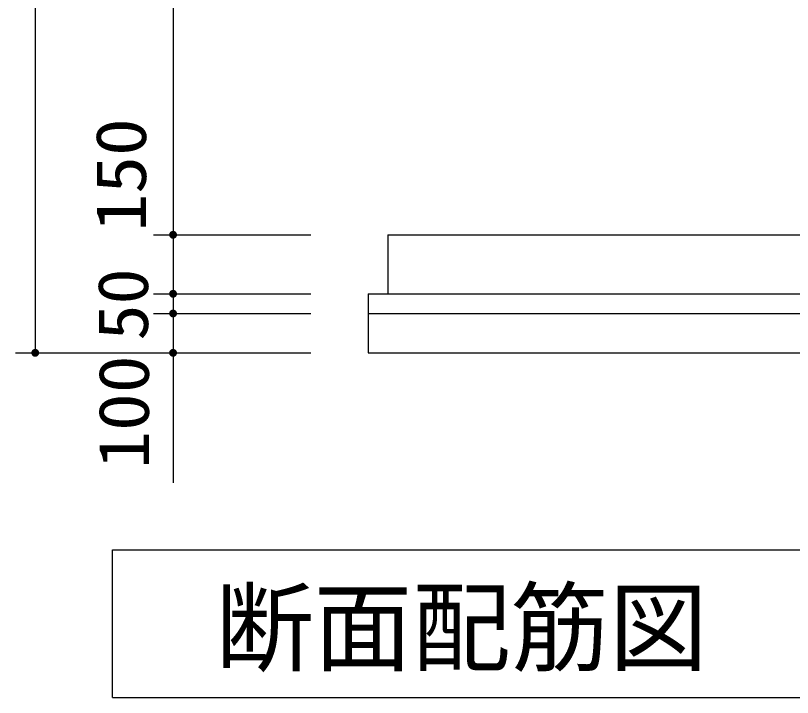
# Model space of a CAD drawing. Units: millimetres, scale not verified. Extents: x -14850 to 14850, y -10500 to 10500.
# Drawn here: x -1311 to 662, y -1992 to -259 of the extents above; entities that cross this region are included whole.
import ezdxf
from ezdxf.enums import TextEntityAlignment as Align

# ---------------------------------------------------------------- set-up
doc = ezdxf.new("R2010")
doc.units = ezdxf.units.MM
doc.header["$LTSCALE"] = 50
for name, color, linetype, lineweight in [('0-1_機器', 2, 'Continuous', 25), ('0-3_水管', 3, 'Continuous', 25), ('0-5_製作', 5, 'Continuous', 25)]:
    doc.layers.add(name, color=color, linetype=linetype, lineweight=lineweight)
doc.styles.add('ＭＳ ゴシック', font='')
doc.styles.get('ＭＳ ゴシック').set_extended_font_data('MS Gothic')

msp = doc.modelspace()

# ---------------------------------------------------------------- linework, layer by layer
at = {"layer": '0-1_機器'}
for p, q in [((-365.85, -815.85), (-365.85, -965.85)), ((-415.85, -965.85), (1884.15, -965.85)), ((-415.85, -1015.85), (1884.15, -1015.85))]:
    msp.add_line(p, q, dxfattribs=at)
for points in [[(-365.85, -815.85), (1834.15, -815.85), (1834.15, -965.85)], [(-415.85, -965.85), (-415.85, -1115.85), (1884.15, -1115.85)]]:
    msp.add_lwpolyline(points, dxfattribs=at)
at = {"layer": '0-3_水管'}
for p, q in [((-1064.55, -1616.57), (2135.45, -1616.57)), ((-1064.55, -1991.57), (-1064.55, -1616.57)), ((-1064.55, -1991.57), (2135.45, -1991.57))]:
    msp.add_line(p, q, dxfattribs=at)
at = {"layer": '0-5_製作', "color": 2}
for p, q in [((-1261.18, 1464.15), (-1261.18, -1115.85)), ((-911.18, 1344.15), (-911.18, -815.85)), ((-961.18, -815.85), (-561.18, -815.85)), ((-911.18, -815.85), (-911.18, -965.85)), ((-961.18, -965.85), (-561.18, -965.85)), ((-911.18, -965.85), (-911.18, -1015.85)), ((-961.18, -1015.85), (-561.18, -1015.85)), ((-911.18, -1015.85), (-911.18, -1115.85)), ((-1311.18, -1115.85), (-561.18, -1115.85)), ((-911.18, -1115.85), (-911.18, -1445.85))]:
    msp.add_line(p, q, dxfattribs=at)
at = {"layer": '0-5_製作'}
for points in [[(-918.02, -808.56), (-911.18, -815.85), (-918.88, -809.48)], [(-917.06, -807.76), (-911.18, -815.85), (-918.02, -808.56)], [(-917.06, -807.76), (-911.18, -805.85), (-911.18, -815.85)], [(-916, -807.09), (-911.18, -805.85), (-917.06, -807.76)], [(-914.86, -806.55), (-911.18, -805.85), (-916, -807.09)], [(-913.66, -806.17), (-911.18, -805.85), (-914.86, -806.55)], [(-912.43, -805.93), (-911.18, -805.85), (-913.66, -806.17)], [(-911.18, -805.85), (-901.18, -815.85), (-911.18, -815.85)], [(-910.55, -805.87), (-901.18, -815.85), (-911.18, -805.85)], [(-909.3, -806.03), (-901.18, -815.85), (-910.55, -805.87)], [(-909.3, -806.03), (-901.26, -814.6), (-901.18, -815.85)], [(-908.09, -806.34), (-901.26, -814.6), (-909.3, -806.03)], [(-908.09, -806.34), (-901.49, -813.37), (-901.26, -814.6)], [(-906.92, -806.8), (-901.49, -813.37), (-908.09, -806.34)], [(-906.92, -806.8), (-901.88, -812.17), (-901.49, -813.37)], [(-905.82, -807.41), (-901.88, -812.17), (-906.92, -806.8)], [(-905.82, -807.41), (-902.41, -811.03), (-901.88, -812.17)], [(-904.8, -808.15), (-902.41, -811.03), (-905.82, -807.41)], [(-904.8, -808.15), (-903.09, -809.97), (-902.41, -811.03)], [(-903.89, -809.01), (-903.09, -809.97), (-904.8, -808.15)], [(-921.16, -815.22), (-911.18, -815.85), (-921.18, -815.85)], [(-921.18, -815.85), (-913.05, -825.68), (-921.1, -817.11)], [(-921.18, -815.85), (-911.81, -825.83), (-913.05, -825.68)], [(-911.18, -815.85), (-911.81, -825.83), (-921.18, -815.85)], [(-921, -813.98), (-911.18, -815.85), (-921.16, -815.22)], [(-921.1, -817.11), (-914.27, -825.36), (-920.86, -818.34)], [(-921.1, -817.11), (-913.05, -825.68), (-914.27, -825.36)], [(-920.69, -812.76), (-911.18, -815.85), (-921, -813.98)], [(-920.86, -818.34), (-915.44, -824.9), (-920.48, -819.53)], [(-920.86, -818.34), (-914.27, -825.36), (-915.44, -824.9)], [(-920.23, -811.59), (-911.18, -815.85), (-920.69, -812.76)], [(-920.48, -819.53), (-916.54, -824.3), (-919.94, -820.67)], [(-920.48, -819.53), (-915.44, -824.9), (-916.54, -824.3)], [(-919.62, -810.49), (-911.18, -815.85), (-920.23, -811.59)], [(-919.94, -820.67), (-917.55, -823.56), (-919.27, -821.73)], [(-919.94, -820.67), (-916.54, -824.3), (-917.55, -823.56)], [(-918.88, -809.48), (-911.18, -815.85), (-919.62, -810.49)], [(-919.27, -821.73), (-917.55, -823.56), (-918.47, -822.7)], [(-911.18, -815.85), (-911.18, -825.85), (-911.81, -825.83)], [(-911.18, -815.85), (-909.92, -825.77), (-911.18, -825.85)], [(-911.18, -815.85), (-908.69, -825.54), (-909.92, -825.77)], [(-911.18, -815.85), (-907.5, -825.15), (-908.69, -825.54)], [(-911.18, -815.85), (-906.36, -824.62), (-907.5, -825.15)], [(-911.18, -815.85), (-905.3, -823.94), (-906.36, -824.62)], [(-911.18, -815.85), (-904.33, -823.14), (-905.3, -823.94)], [(-901.18, -815.85), (-904.33, -823.14), (-911.18, -815.85)], [(-901.18, -815.85), (-903.47, -822.23), (-904.33, -823.14)], [(-901.18, -815.85), (-902.73, -821.21), (-903.47, -822.23)], [(-901.18, -815.85), (-902.13, -820.11), (-902.73, -821.21)], [(-901.18, -815.85), (-901.67, -818.94), (-902.13, -820.11)], [(-901.18, -815.85), (-901.35, -817.73), (-901.67, -818.94)], [(-901.18, -815.85), (-901.2, -816.48), (-901.35, -817.73)], [(-921.16, -965.22), (-911.18, -965.85), (-921.18, -965.85)], [(-921.18, -965.85), (-911.81, -975.83), (-921.1, -967.11)], [(-921.18, -965.85), (-911.18, -975.85), (-911.81, -975.83)], [(-921.18, -965.85), (-911.18, -965.85), (-911.18, -975.85)], [(-921, -963.98), (-911.18, -965.85), (-921.16, -965.22)], [(-920.69, -962.76), (-911.18, -965.85), (-921, -963.98)], [(-920.23, -961.59), (-911.18, -965.85), (-920.69, -962.76)], [(-919.62, -960.49), (-911.18, -965.85), (-920.23, -961.59)], [(-918.88, -959.48), (-911.18, -965.85), (-919.62, -960.49)], [(-918.02, -958.56), (-911.18, -965.85), (-918.88, -959.48)], [(-918.02, -958.56), (-911.18, -955.85), (-911.18, -965.85)], [(-917.06, -957.76), (-911.18, -955.85), (-918.02, -958.56)], [(-916, -957.09), (-911.18, -955.85), (-917.06, -957.76)], [(-914.86, -956.55), (-911.18, -955.85), (-916, -957.09)], [(-913.66, -956.17), (-911.18, -955.85), (-914.86, -956.55)], [(-912.43, -955.93), (-911.18, -955.85), (-913.66, -956.17)], [(-911.18, -955.85), (-901.18, -965.85), (-911.18, -965.85)], [(-911.18, -955.85), (-901.26, -964.6), (-901.18, -965.85)], [(-910.55, -955.87), (-901.26, -964.6), (-911.18, -955.85)], [(-911.18, -965.85), (-909.92, -975.77), (-911.18, -975.85)], [(-911.18, -965.85), (-908.69, -975.54), (-909.92, -975.77)], [(-911.18, -965.85), (-907.5, -975.15), (-908.69, -975.54)], [(-911.18, -965.85), (-906.36, -974.62), (-907.5, -975.15)], [(-911.18, -965.85), (-905.3, -973.94), (-906.36, -974.62)], [(-911.18, -965.85), (-904.33, -973.14), (-905.3, -973.94)], [(-911.18, -965.85), (-903.47, -972.23), (-904.33, -973.14)], [(-901.18, -965.85), (-903.47, -972.23), (-911.18, -965.85)], [(-909.3, -956.03), (-901.26, -964.6), (-910.55, -955.87)], [(-909.3, -956.03), (-901.49, -963.37), (-901.26, -964.6)], [(-908.09, -956.34), (-901.49, -963.37), (-909.3, -956.03)], [(-908.09, -956.34), (-901.88, -962.17), (-901.49, -963.37)], [(-906.92, -956.8), (-901.88, -962.17), (-908.09, -956.34)], [(-906.92, -956.8), (-902.41, -961.03), (-901.88, -962.17)], [(-905.82, -957.41), (-902.41, -961.03), (-906.92, -956.8)], [(-905.82, -957.41), (-903.09, -959.97), (-902.41, -961.03)], [(-904.8, -958.15), (-903.09, -959.97), (-905.82, -957.41)], [(-904.8, -958.15), (-903.89, -959.01), (-903.09, -959.97)], [(-901.18, -965.85), (-902.73, -971.21), (-903.47, -972.23)], [(-901.18, -965.85), (-902.13, -970.11), (-902.73, -971.21)], [(-901.18, -965.85), (-901.67, -968.94), (-902.13, -970.11)], [(-901.18, -965.85), (-901.35, -967.73), (-901.67, -968.94)], [(-901.18, -965.85), (-901.2, -966.48), (-901.35, -967.73)], [(-921.1, -967.11), (-913.05, -975.68), (-920.86, -968.34)], [(-921.1, -967.11), (-911.81, -975.83), (-913.05, -975.68)], [(-920.86, -968.34), (-914.27, -975.36), (-920.48, -969.53)], [(-920.86, -968.34), (-913.05, -975.68), (-914.27, -975.36)], [(-920.48, -969.53), (-915.44, -974.9), (-919.94, -970.67)], [(-920.48, -969.53), (-914.27, -975.36), (-915.44, -974.9)], [(-919.94, -970.67), (-916.54, -974.3), (-919.27, -971.73)], [(-919.94, -970.67), (-915.44, -974.9), (-916.54, -974.3)], [(-919.27, -971.73), (-917.55, -973.56), (-918.47, -972.7)], [(-919.27, -971.73), (-916.54, -974.3), (-917.55, -973.56)], [(-918.02, -1008.56), (-911.18, -1005.85), (-911.18, -1015.85)], [(-917.06, -1007.76), (-911.18, -1005.85), (-918.02, -1008.56)], [(-916, -1007.09), (-911.18, -1005.85), (-917.06, -1007.76)], [(-914.86, -1006.55), (-911.18, -1005.85), (-916, -1007.09)], [(-913.66, -1006.17), (-911.18, -1005.85), (-914.86, -1006.55)], [(-912.43, -1005.93), (-911.18, -1005.85), (-913.66, -1006.17)], [(-911.18, -1005.85), (-901.18, -1015.85), (-911.18, -1015.85)], [(-911.18, -1005.85), (-901.26, -1014.6), (-901.18, -1015.85)], [(-910.55, -1005.87), (-901.26, -1014.6), (-911.18, -1005.85)], [(-910.55, -1005.87), (-901.49, -1013.37), (-901.26, -1014.6)], [(-909.3, -1006.03), (-901.49, -1013.37), (-910.55, -1005.87)], [(-909.3, -1006.03), (-901.88, -1012.17), (-901.49, -1013.37)], [(-908.09, -1006.34), (-901.88, -1012.17), (-909.3, -1006.03)], [(-921.16, -1015.22), (-911.18, -1015.85), (-921.18, -1015.85)], [(-921.18, -1015.85), (-911.18, -1025.85), (-921.1, -1017.11)], [(-921.18, -1015.85), (-911.18, -1015.85), (-911.18, -1025.85)], [(-921, -1013.98), (-911.18, -1015.85), (-921.16, -1015.22)], [(-921.1, -1017.11), (-911.81, -1025.83), (-920.86, -1018.34)], [(-921.1, -1017.11), (-911.18, -1025.85), (-911.81, -1025.83)], [(-920.69, -1012.76), (-911.18, -1015.85), (-921, -1013.98)], [(-920.86, -1018.34), (-913.05, -1025.67), (-920.48, -1019.53)], [(-920.86, -1018.34), (-911.81, -1025.83), (-913.05, -1025.67)], [(-920.23, -1011.59), (-911.18, -1015.85), (-920.69, -1012.76)], [(-920.48, -1019.53), (-914.27, -1025.36), (-919.94, -1020.67)], [(-920.48, -1019.53), (-913.05, -1025.67), (-914.27, -1025.36)], [(-919.62, -1010.49), (-911.18, -1015.85), (-920.23, -1011.59)], [(-919.94, -1020.67), (-915.44, -1024.9), (-919.27, -1021.73)], [(-919.94, -1020.67), (-914.27, -1025.36), (-915.44, -1024.9)], [(-918.88, -1009.48), (-911.18, -1015.85), (-919.62, -1010.49)], [(-919.27, -1021.73), (-916.54, -1024.3), (-918.47, -1022.7)], [(-919.27, -1021.73), (-915.44, -1024.9), (-916.54, -1024.3)], [(-918.02, -1008.56), (-911.18, -1015.85), (-918.88, -1009.48)], [(-918.47, -1022.7), (-916.54, -1024.3), (-917.55, -1023.56)], [(-911.18, -1015.85), (-909.92, -1025.77), (-911.18, -1025.85)], [(-911.18, -1015.85), (-908.69, -1025.54), (-909.92, -1025.77)], [(-911.18, -1015.85), (-907.5, -1025.15), (-908.69, -1025.54)], [(-911.18, -1015.85), (-906.36, -1024.62), (-907.5, -1025.15)], [(-911.18, -1015.85), (-905.3, -1023.94), (-906.36, -1024.62)], [(-911.18, -1015.85), (-904.33, -1023.14), (-905.3, -1023.94)], [(-911.18, -1015.85), (-903.47, -1022.23), (-904.33, -1023.14)], [(-901.18, -1015.85), (-903.47, -1022.23), (-911.18, -1015.85)], [(-908.09, -1006.34), (-902.41, -1011.03), (-901.88, -1012.17)], [(-906.92, -1006.8), (-902.41, -1011.03), (-908.09, -1006.34)], [(-906.92, -1006.8), (-903.09, -1009.97), (-902.41, -1011.03)], [(-905.82, -1007.41), (-903.09, -1009.97), (-906.92, -1006.8)], [(-905.82, -1007.41), (-903.89, -1009.01), (-903.09, -1009.97)], [(-904.8, -1008.15), (-903.89, -1009.01), (-905.82, -1007.41)], [(-901.18, -1015.85), (-902.73, -1021.21), (-903.47, -1022.23)], [(-901.18, -1015.85), (-902.13, -1020.11), (-902.73, -1021.21)], [(-901.18, -1015.85), (-901.67, -1018.94), (-902.13, -1020.11)], [(-901.18, -1015.85), (-901.35, -1017.73), (-901.67, -1018.94)], [(-901.18, -1015.85), (-901.2, -1016.48), (-901.35, -1017.73)], [(-1271.16, -1115.22), (-1261.18, -1115.85), (-1271.18, -1115.85)], [(-1271.18, -1115.85), (-1263.05, -1125.68), (-1271.1, -1117.11)], [(-1271.18, -1115.85), (-1261.81, -1125.83), (-1263.05, -1125.68)], [(-1261.18, -1115.85), (-1261.81, -1125.83), (-1271.18, -1115.85)], [(-1271, -1113.98), (-1261.18, -1115.85), (-1271.16, -1115.22)], [(-1271.1, -1117.11), (-1264.27, -1125.36), (-1270.86, -1118.34)], [(-1271.1, -1117.11), (-1263.05, -1125.68), (-1264.27, -1125.36)], [(-1270.69, -1112.76), (-1261.18, -1115.85), (-1271, -1113.98)], [(-1270.86, -1118.34), (-1265.44, -1124.9), (-1270.48, -1119.53)], [(-1270.86, -1118.34), (-1264.27, -1125.36), (-1265.44, -1124.9)], [(-1270.23, -1111.59), (-1261.18, -1115.85), (-1270.69, -1112.76)], [(-1270.48, -1119.53), (-1266.54, -1124.3), (-1269.94, -1120.67)], [(-1270.48, -1119.53), (-1265.44, -1124.9), (-1266.54, -1124.3)], [(-1269.62, -1110.49), (-1261.18, -1115.85), (-1270.23, -1111.59)], [(-1269.94, -1120.67), (-1267.55, -1123.56), (-1269.27, -1121.73)], [(-1269.94, -1120.67), (-1266.54, -1124.3), (-1267.55, -1123.56)], [(-1268.88, -1109.48), (-1261.18, -1115.85), (-1269.62, -1110.49)], [(-1269.27, -1121.73), (-1267.55, -1123.56), (-1268.47, -1122.7)], [(-1268.02, -1108.56), (-1261.18, -1115.85), (-1268.88, -1109.48)], [(-1267.06, -1107.76), (-1261.18, -1115.85), (-1268.02, -1108.56)], [(-1267.06, -1107.76), (-1261.18, -1105.85), (-1261.18, -1115.85)], [(-1266, -1107.09), (-1261.18, -1105.85), (-1267.06, -1107.76)], [(-1264.86, -1106.55), (-1261.18, -1105.85), (-1266, -1107.09)], [(-1263.66, -1106.17), (-1261.18, -1105.85), (-1264.86, -1106.55)], [(-1262.43, -1105.93), (-1261.18, -1105.85), (-1263.66, -1106.17)], [(-1261.18, -1115.85), (-1261.18, -1125.85), (-1261.81, -1125.83)], [(-1261.18, -1105.85), (-1251.18, -1115.85), (-1261.18, -1115.85)], [(-1260.55, -1105.87), (-1251.18, -1115.85), (-1261.18, -1105.85)], [(-1261.18, -1115.85), (-1259.92, -1125.77), (-1261.18, -1125.85)], [(-1261.18, -1115.85), (-1258.69, -1125.54), (-1259.92, -1125.77)], [(-1261.18, -1115.85), (-1257.5, -1125.15), (-1258.69, -1125.54)], [(-1261.18, -1115.85), (-1256.36, -1124.62), (-1257.5, -1125.15)], [(-1261.18, -1115.85), (-1255.3, -1123.94), (-1256.36, -1124.62)], [(-1261.18, -1115.85), (-1254.33, -1123.14), (-1255.3, -1123.94)], [(-1251.18, -1115.85), (-1254.33, -1123.14), (-1261.18, -1115.85)], [(-1259.3, -1106.03), (-1251.18, -1115.85), (-1260.55, -1105.87)], [(-1259.3, -1106.03), (-1251.26, -1114.6), (-1251.18, -1115.85)], [(-1258.09, -1106.34), (-1251.26, -1114.6), (-1259.3, -1106.03)], [(-1258.09, -1106.34), (-1251.49, -1113.37), (-1251.26, -1114.6)], [(-1256.92, -1106.8), (-1251.49, -1113.37), (-1258.09, -1106.34)], [(-1256.92, -1106.8), (-1251.88, -1112.17), (-1251.49, -1113.37)], [(-1255.82, -1107.41), (-1251.88, -1112.17), (-1256.92, -1106.8)], [(-1255.82, -1107.41), (-1252.41, -1111.04), (-1251.88, -1112.17)], [(-1254.8, -1108.15), (-1252.41, -1111.04), (-1255.82, -1107.41)], [(-1254.8, -1108.15), (-1253.09, -1109.97), (-1252.41, -1111.04)], [(-1253.89, -1109.01), (-1253.09, -1109.97), (-1254.8, -1108.15)], [(-1251.18, -1115.85), (-1253.47, -1122.23), (-1254.33, -1123.14)], [(-1251.18, -1115.85), (-1252.73, -1121.21), (-1253.47, -1122.23)], [(-1251.18, -1115.85), (-1252.13, -1120.11), (-1252.73, -1121.21)], [(-1251.18, -1115.85), (-1251.67, -1118.94), (-1252.13, -1120.11)], [(-1251.18, -1115.85), (-1251.35, -1117.73), (-1251.67, -1118.94)], [(-1251.18, -1115.85), (-1251.2, -1116.48), (-1251.35, -1117.73)], [(-921.16, -1115.22), (-911.18, -1115.85), (-921.18, -1115.85)], [(-921.18, -1115.85), (-911.18, -1115.85), (-921.1, -1117.11)], [(-921, -1113.98), (-911.18, -1115.85), (-921.16, -1115.22)], [(-921.1, -1117.11), (-911.18, -1115.85), (-911.18, -1125.85)], [(-921.1, -1117.11), (-911.18, -1125.85), (-920.86, -1118.34)], [(-920.69, -1112.76), (-911.18, -1115.85), (-921, -1113.98)], [(-920.86, -1118.34), (-911.81, -1125.83), (-920.48, -1119.53)], [(-920.86, -1118.34), (-911.18, -1125.85), (-911.81, -1125.83)], [(-920.23, -1111.59), (-911.18, -1115.85), (-920.69, -1112.76)], [(-920.48, -1119.53), (-913.05, -1125.68), (-919.94, -1120.67)], [(-920.48, -1119.53), (-911.81, -1125.83), (-913.05, -1125.68)], [(-919.62, -1110.49), (-911.18, -1115.85), (-920.23, -1111.59)], [(-919.94, -1120.67), (-914.27, -1125.36), (-919.27, -1121.73)], [(-919.94, -1120.67), (-913.05, -1125.68), (-914.27, -1125.36)], [(-918.88, -1109.48), (-911.18, -1115.85), (-919.62, -1110.49)], [(-919.27, -1121.73), (-915.44, -1124.9), (-918.47, -1122.7)], [(-919.27, -1121.73), (-914.27, -1125.36), (-915.44, -1124.9)], [(-918.88, -1109.48), (-911.18, -1105.85), (-911.18, -1115.85)], [(-918.02, -1108.56), (-911.18, -1105.85), (-918.88, -1109.48)], [(-918.47, -1122.7), (-916.54, -1124.3), (-917.55, -1123.56)], [(-918.47, -1122.7), (-915.44, -1124.9), (-916.54, -1124.3)], [(-917.06, -1107.76), (-911.18, -1105.85), (-918.02, -1108.56)], [(-916, -1107.09), (-911.18, -1105.85), (-917.06, -1107.76)], [(-914.86, -1106.55), (-911.18, -1105.85), (-916, -1107.09)], [(-913.66, -1106.17), (-911.18, -1105.85), (-914.86, -1106.55)], [(-912.43, -1105.93), (-911.18, -1105.85), (-913.66, -1106.17)], [(-911.18, -1105.85), (-901.18, -1115.85), (-911.18, -1115.85)], [(-911.18, -1105.85), (-901.26, -1114.6), (-901.18, -1115.85)], [(-911.18, -1105.85), (-901.49, -1113.37), (-901.26, -1114.6)], [(-910.55, -1105.87), (-901.49, -1113.37), (-911.18, -1105.85)], [(-911.18, -1115.85), (-909.92, -1125.77), (-911.18, -1125.85)], [(-911.18, -1115.85), (-908.69, -1125.54), (-909.92, -1125.77)], [(-911.18, -1115.85), (-907.5, -1125.15), (-908.69, -1125.54)], [(-911.18, -1115.85), (-906.36, -1124.62), (-907.5, -1125.15)], [(-911.18, -1115.85), (-905.3, -1123.94), (-906.36, -1124.62)], [(-911.18, -1115.85), (-904.33, -1123.14), (-905.3, -1123.94)], [(-911.18, -1115.85), (-903.47, -1122.23), (-904.33, -1123.14)], [(-911.18, -1115.85), (-902.73, -1121.21), (-903.47, -1122.23)], [(-901.18, -1115.85), (-902.73, -1121.21), (-911.18, -1115.85)], [(-910.55, -1105.87), (-901.88, -1112.17), (-901.49, -1113.37)], [(-909.3, -1106.03), (-901.88, -1112.17), (-910.55, -1105.87)], [(-909.3, -1106.03), (-902.41, -1111.04), (-901.88, -1112.17)], [(-908.09, -1106.34), (-902.41, -1111.04), (-909.3, -1106.03)], [(-908.09, -1106.34), (-903.09, -1109.97), (-902.41, -1111.04)], [(-906.92, -1106.8), (-903.09, -1109.97), (-908.09, -1106.34)], [(-906.92, -1106.8), (-903.89, -1109.01), (-903.09, -1109.97)], [(-905.82, -1107.41), (-903.89, -1109.01), (-906.92, -1106.8)], [(-905.82, -1107.41), (-904.8, -1108.15), (-903.89, -1109.01)], [(-901.18, -1115.85), (-902.13, -1120.11), (-902.73, -1121.21)], [(-901.18, -1115.85), (-901.67, -1118.94), (-902.13, -1120.11)], [(-901.18, -1115.85), (-901.35, -1117.73), (-901.67, -1118.94)], [(-901.18, -1115.85), (-901.2, -1116.48), (-901.35, -1117.73)]]:
    msp.add_solid(points, dxfattribs=at)

# ---------------------------------------------------------------- texts
at = {"layer": '0-3_水管', "color": 4, "style": 'ＭＳ ゴシック'}
msp.add_text('断面配筋図', height=183.3, dxfattribs=at).set_placement((-803.94, -1960.44), align=Align.BOTTOM_LEFT)
at = {"layer": '0-5_製作', "color": 4, "style": 'ＭＳ ゴシック'}
for s, width, p in [('150', 1.1, (-941.26, -807.81)), ('50', 1.05, (-936.18, -1084.6)), ('100', 1.1, (-934, -1410.49))]:
    msp.add_text(s, height=128.4, rotation=90, dxfattribs=dict(at, width=width)).set_placement(p, align=Align.BOTTOM_LEFT)

doc.saveas('drawing.dxf')
